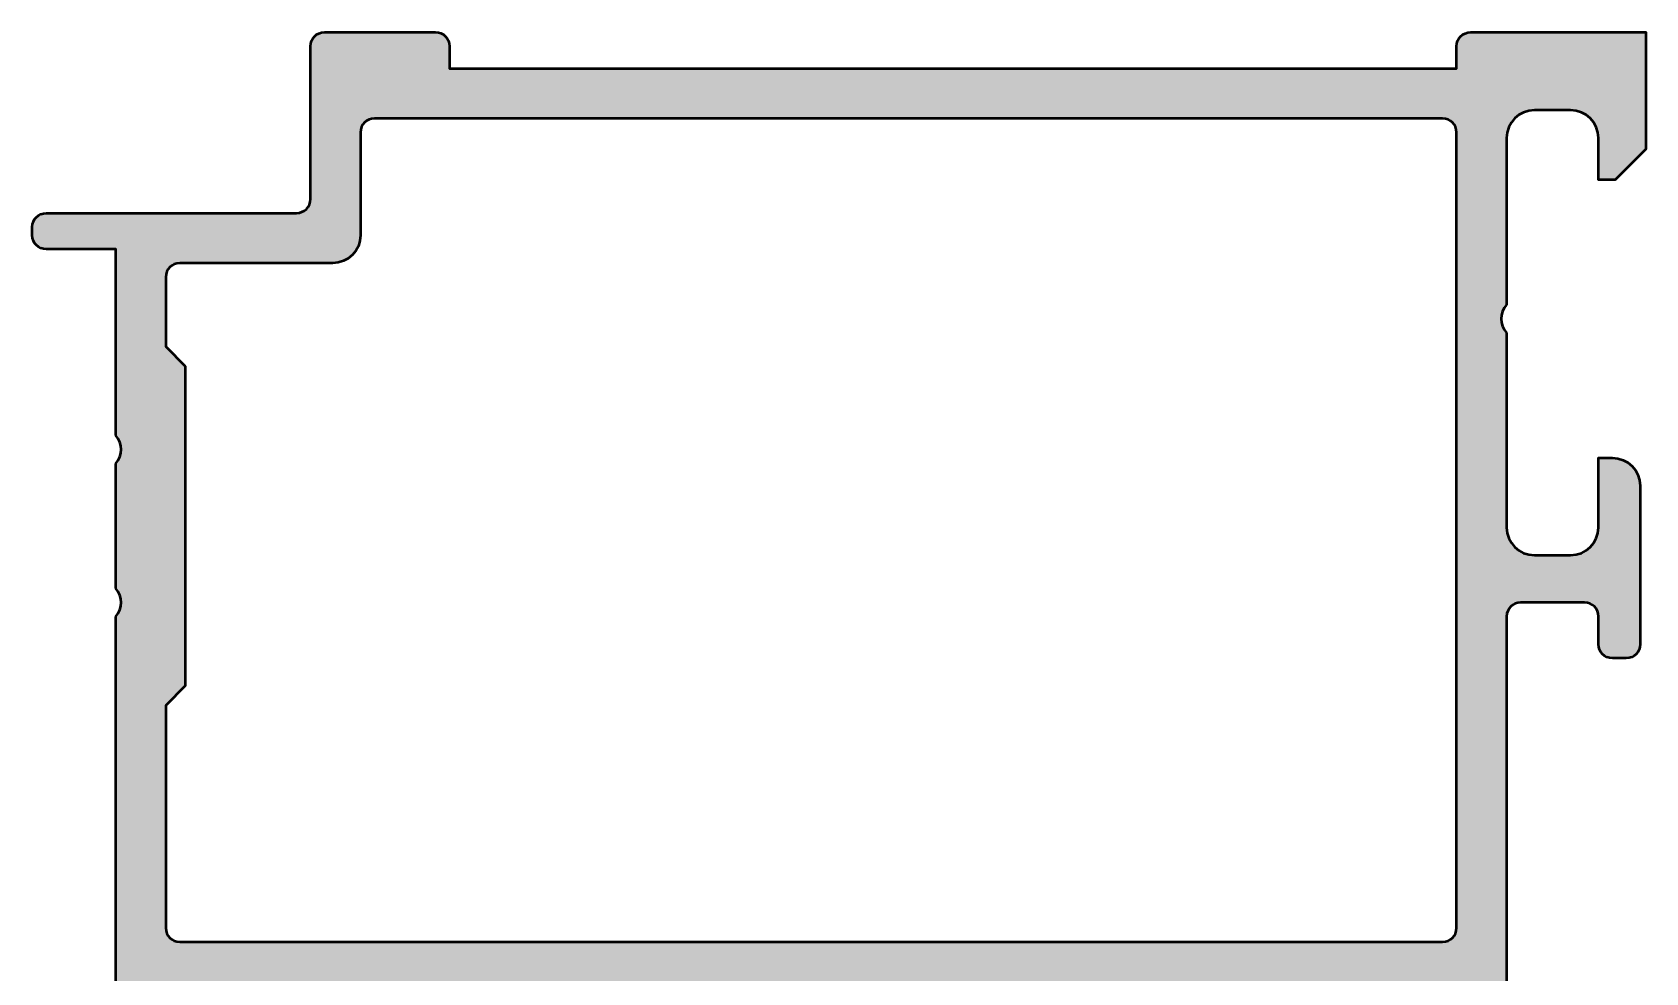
# Model space of a CAD drawing. Extents: x 15 to 73, y 3 to 73.
# Drawn here: x 15 to 73, y 39.2 to 73 of the extents above; entities that cross this region are included whole.
import ezdxf

# ---------------------------------------------------------------- set-up
doc = ezdxf.new("R2010")
doc.units = 0
doc.layers.add('0S-Alu contour', color=7, linetype='Continuous', lineweight=50)
doc.layers.add('0S-Alu hatch', color=252, linetype='Continuous', lineweight=25)

# ---------------------------------------------------------------- blocks, each defined once
blk = doc.blocks.new('446410__3E62D4FB_9234_4FA2_AFEF_8C4492E3C79A_')
at = {"layer": '0S-Alu hatch'}
h = blk.add_hatch(color=256, dxfattribs=at)
edge = h.paths.add_edge_path()
edge.add_line((70.29999999999994, 70.2000000000001), (68.99999999999994, 70.2000000000001))
edge.add_arc((68.99999999999994, 69.2000000000001), 1, 90, 180)
edge.add_line((67.99999999999994, 69.2000000000001), (67.99999999999994, 63.2000000000001))
edge.add_arc((68.52499999999995, 62.70000000000012), 0.7249999999999944, 136.397181027297, 223.6028189727025)
edge.add_line((67.99999999999994, 62.20000000000013), (67.99999999999994, 55.20000000000011))
edge.add_arc((68.99999999999994, 55.20000000000011), 1, 180, 270)
edge.add_line((68.99999999999994, 54.20000000000011), (70.29999999999995, 54.20000000000011))
edge.add_arc((70.29999999999995, 55.20000000000011), 1, 270, 360)
edge.add_line((71.29999999999995, 55.20000000000011), (71.29999999999995, 57.70000000000011))
edge.add_line((71.29999999999995, 57.70000000000011), (71.79999999999995, 57.70000000000011))
edge.add_ellipse((71.79999999999995, 56.70000000000011), major_axis=(-1, 0), ratio=1, start_angle=180, end_angle=270, ccw=False)
edge.add_line((72.79999999999995, 56.70000000000011), (72.79999999999995, 51.00000000000012))
edge.add_ellipse((72.29999999999995, 51.00000000000012), major_axis=(-0.5, 0), ratio=1, start_angle=90, end_angle=180, ccw=False)
edge.add_line((72.29999999999995, 50.50000000000011), (71.79999999999995, 50.50000000000011))
edge.add_ellipse((71.79999999999995, 51.00000000000012), major_axis=(-0.5, 0), ratio=1, start_angle=0, end_angle=90, ccw=False)
edge.add_line((71.29999999999995, 51.00000000000012), (71.29999999999995, 52.00000000000011))
edge.add_arc((70.79999999999995, 52.00000000000011), 0.5, 0, 90)
edge.add_line((70.79999999999995, 52.50000000000011), (68.49999999999994, 52.50000000000011))
edge.add_arc((68.49999999999994, 52.00000000000011), 0.5, 90, 180)
edge.add_line((67.99999999999994, 52.00000000000011), (67.99999999999994, 38.50000000000012))
edge.add_arc((68.09999999999994, 38.2171572875255), 0.2999999999999976, 109.4712206344897, 180)
edge.add_line((67.79999999999994, 38.2171572875255), (67.79999999999994, 37.78284271247474))
edge.add_arc((68.09999999999994, 37.78284271247474), 0.2999999999999971, 180, 250.5287793655103)
edge.add_line((67.99999999999994, 37.50000000000011), (67.99999999999994, 35.60000000000015))
edge.add_ellipse((67.6999999999999, 35.60000000000015), major_axis=(-0.3000000000000398, 0), ratio=1, start_angle=90, end_angle=180, ccw=False)
edge.add_line((67.6999999999999, 35.30000000000011), (66.70999999999998, 35.30000000000011))
edge.add_ellipse((66.70999999999998, 35.60000000000015), major_axis=(-0.3000000000000398, 0), ratio=1, start_angle=0, end_angle=90, ccw=False)
edge.add_line((66.40999999999994, 35.60000000000015), (66.40999999999994, 38.30000000000011))
edge.add_arc((66.20999999999994, 38.30000000000011), 0.2000000000000028, 0, 90)
edge.add_line((66.20999999999994, 38.50000000000012), (61.99999999999994, 38.50000000000011))
edge.add_arc((61.99999999999994, 38.00000000000011), 0.5, 90, 180)
edge.add_line((61.49999999999995, 38.00000000000011), (61.49999999999995, 37.30000000000011))
edge.add_line((61.49999999999995, 37.30000000000011), (62.8814954576223, 34.90717967697256))
edge.add_ellipse((62.76188021535165, 34.83811978464841), major_axis=(-0.1381197846482912, 0), ratio=1, start_angle=84.37742244920429, end_angle=210.0000000000012, ccw=False)
edge.add_ellipse((63.23822324117376, 39.67660886184792), major_axis=(-5.000000000000007, 0), ratio=1, start_angle=17.74841635607021, end_angle=84.37742244920628, ccw=False)
edge.add_arc((57.99999999999994, 38.00000000000011), 0.5000000000000039, 17.74841635607008, 90)
edge.add_line((57.99999999999994, 38.50000000000012), (27.99999999999995, 38.50000000000008))
edge.add_arc((27.99999999999995, 38.00000000000009), 0.5, 90, 162.2515836439297)
edge.add_ellipse((22.76177675882615, 39.67660886184788), major_axis=(-4.999999999999992, 0), ratio=1, start_angle=95.6225775507935, end_angle=162.2515836439301, ccw=False)
edge.add_ellipse((23.23811978464826, 34.83811978464838), major_axis=(-0.1381197846482947, 0), ratio=1, start_angle=-30.00000000000381, end_angle=95.62257755079253, ccw=False)
edge.add_line((23.1185045423776, 34.90717967697253), (24.49999999999994, 37.30000000000008))
edge.add_line((24.49999999999994, 37.30000000000008), (24.49999999999994, 38.00000000000009))
edge.add_arc((23.99999999999995, 38.00000000000009), 0.5, 0, 89.9999999999992)
edge.add_line((23.99999999999995, 38.50000000000008), (19.78999999999995, 38.50000000000008))
edge.add_arc((19.78999999999995, 38.30000000000008), 0.2000000000000028, 90, 180)
edge.add_line((19.58999999999995, 38.30000000000008), (19.58999999999995, 35.60000000000012))
edge.add_ellipse((19.28999999999991, 35.60000000000012), major_axis=(-0.3000000000000398, 0), ratio=1, start_angle=90.00000000000142, end_angle=180, ccw=False)
edge.add_line((19.28999999999991, 35.30000000000008), (18.29999999999999, 35.30000000000008))
edge.add_ellipse((18.29999999999999, 35.60000000000012), major_axis=(-0.3000000000000398, 0), ratio=1, start_angle=0, end_angle=90, ccw=False)
edge.add_line((17.99999999999995, 35.60000000000012), (17.99999999999995, 37.50000000000009))
edge.add_arc((17.89999999999995, 37.78284271247471), 0.3000000000000043, 289.4712206344893, 360)
edge.add_line((18.19999999999996, 37.78284271247471), (18.19999999999996, 38.21715728752547))
edge.add_arc((17.89999999999995, 38.21715728752546), 0.3000000000000043, 0, 70.52877936551076)
edge.add_line((17.99999999999995, 38.50000000000008), (17.99999999999995, 52.00000000000008))
edge.add_arc((17.47499999999995, 52.50000000000007), 0.724999999999999, 316.3971810272963, 403.6028189727037)
edge.add_line((17.99999999999995, 53.00000000000007), (17.99999999999993, 57.50000000000005))
edge.add_arc((17.47499999999991, 58.00000000000011), 0.7250000000000637, 316.3971810272942, 403.602818972705)
edge.add_line((17.99999999999994, 58.50000000000017), (17.99999999999995, 65.20000000000007))
edge.add_line((17.99999999999995, 65.20000000000007), (15.49999999999996, 65.20000000000007))
edge.add_ellipse((15.49999999999996, 65.70000000000007), major_axis=(-0.5, 0), ratio=1, start_angle=0, end_angle=90, ccw=False)
edge.add_line((14.99999999999996, 65.70000000000007), (14.99999999999996, 66.00000000000009))
edge.add_ellipse((15.49999999999996, 66.00000000000009), major_axis=(-0.5, 0), ratio=1, start_angle=270.0000000000008, end_angle=360, ccw=False)
edge.add_line((15.49999999999995, 66.50000000000009), (24.49999999999994, 66.50000000000009))
edge.add_arc((24.49999999999994, 67.00000000000009), 0.5, 270, 360)
edge.add_line((24.99999999999995, 67.00000000000009), (24.99999999999996, 72.50000000000011))
edge.add_ellipse((25.49999999999996, 72.50000000000011), major_axis=(-0.5, 0), ratio=1, start_angle=270.0000000000008, end_angle=360, ccw=False)
edge.add_line((25.49999999999995, 73.00000000000011), (29.49999999999994, 73.00000000000011))
edge.add_ellipse((29.49999999999995, 72.50000000000011), major_axis=(-0.5, 0), ratio=1, start_angle=180, end_angle=270.0000000000008, ccw=False)
edge.add_line((29.99999999999995, 72.50000000000011), (29.99999999999996, 71.70000000000012))
edge.add_line((29.99999999999996, 71.70000000000012), (66.19999999999993, 71.7000000000001))
edge.add_line((66.19999999999993, 71.7000000000001), (66.19999999999993, 72.5000000000001))
edge.add_ellipse((66.69999999999993, 72.5000000000001), major_axis=(-0.5, 0), ratio=1, start_angle=270, end_angle=360, ccw=False)
edge.add_line((66.69999999999993, 73.0000000000001), (72.99999999999994, 73.00000000000011))
edge.add_line((72.99999999999994, 73.00000000000011), (72.99999999999994, 68.80000000000011))
edge.add_line((72.99999999999994, 68.80000000000011), (71.89999999999995, 67.70000000000012))
edge.add_line((71.89999999999995, 67.70000000000012), (71.29999999999994, 67.70000000000012))
edge.add_line((71.29999999999994, 67.70000000000012), (71.29999999999995, 69.2000000000001))
edge.add_arc((70.29999999999994, 69.2000000000001), 1, 0, 90)
edge = h.paths.add_edge_path()
edge.add_line((20.49999999999995, 61.00000000000008), (20.49999999999995, 49.50000000000009))
edge.add_line((20.49999999999995, 49.50000000000009), (19.79999999999995, 48.80000000000008))
edge.add_line((19.79999999999995, 48.80000000000008), (19.79999999999995, 40.80000000000008))
edge.add_arc((20.29999999999995, 40.80000000000008), 0.5, 180, 270)
edge.add_line((20.29999999999995, 40.30000000000009), (65.69999999999995, 40.30000000000009))
edge.add_arc((65.69999999999995, 40.80000000000008), 0.5, 270, 360)
edge.add_line((66.19999999999995, 40.80000000000008), (66.19999999999995, 69.4000000000001))
edge.add_arc((65.69999999999995, 69.4000000000001), 0.5, 0, 90)
edge.add_line((65.69999999999995, 69.90000000000012), (27.29999999999995, 69.9000000000001))
edge.add_arc((27.29999999999995, 69.4000000000001), 0.5, 90, 180)
edge.add_line((26.79999999999996, 69.4000000000001), (26.79999999999996, 65.70000000000007))
edge.add_ellipse((25.79999999999996, 65.70000000000007), major_axis=(-1, 0), ratio=1, start_angle=90, end_angle=180, ccw=False)
edge.add_line((25.79999999999996, 64.70000000000007), (20.29999999999997, 64.70000000000007))
edge.add_arc((20.29999999999997, 64.20000000000007), 0.5, 90, 180)
edge.add_line((19.79999999999997, 64.20000000000007), (19.79999999999995, 61.70000000000008))
edge.add_line((19.79999999999995, 61.70000000000008), (20.49999999999995, 61.00000000000008))
at = {"layer": '0S-Alu contour', "color": 7}
for points in [[(25.49999999999995, 73.00000000000011), (29.49999999999994, 73.00000000000011)], [(66.69999999999993, 73.0000000000001), (72.99999999999994, 73.00000000000011), (72.99999999999994, 68.80000000000011), (71.89999999999995, 67.70000000000012), (71.29999999999994, 67.70000000000012), (71.29999999999995, 69.2000000000001)], [(24.99999999999995, 67.00000000000009), (24.99999999999996, 72.50000000000011)], [(29.99999999999995, 72.50000000000011), (29.99999999999996, 71.70000000000012), (66.19999999999993, 71.7000000000001), (66.19999999999993, 72.5000000000001)], [(70.29999999999994, 70.2000000000001), (68.99999999999994, 70.2000000000001)], [(65.69999999999995, 69.90000000000012), (27.29999999999995, 69.9000000000001)], [(26.79999999999996, 69.4000000000001), (26.79999999999996, 65.70000000000007)], [(66.19999999999995, 40.80000000000008), (66.19999999999995, 69.4000000000001)], [(67.99999999999994, 69.2000000000001), (67.99999999999994, 63.2000000000001)], [(15.49999999999995, 66.50000000000009), (24.49999999999994, 66.50000000000009)], [(14.99999999999996, 65.70000000000007), (14.99999999999996, 66.00000000000009)], [(17.99999999999994, 58.50000000000017), (17.99999999999995, 65.20000000000007), (15.49999999999996, 65.20000000000007)], [(25.79999999999996, 64.70000000000007), (20.29999999999997, 64.70000000000007)], [(19.79999999999997, 64.20000000000007), (19.79999999999995, 61.70000000000008), (20.49999999999995, 61.00000000000008)], [(67.99999999999994, 62.20000000000013), (67.99999999999994, 55.20000000000011)], [(20.49999999999995, 61.00000000000008), (20.49999999999995, 49.50000000000009), (19.79999999999995, 48.80000000000008), (19.79999999999995, 40.80000000000008)], [(17.99999999999995, 53.00000000000007), (17.99999999999993, 57.50000000000005)], [(71.29999999999995, 55.20000000000011), (71.29999999999995, 57.70000000000011), (71.79999999999995, 57.70000000000011)], [(72.79999999999995, 56.70000000000011), (72.79999999999995, 51.00000000000012)], [(68.99999999999994, 54.20000000000011), (70.29999999999995, 54.20000000000011)], [(70.79999999999995, 52.50000000000011), (68.49999999999994, 52.50000000000011)], [(17.99999999999995, 38.50000000000008), (17.99999999999995, 52.00000000000008)], [(67.99999999999994, 52.00000000000011), (67.99999999999994, 38.50000000000012)], [(71.29999999999995, 51.00000000000012), (71.29999999999995, 52.00000000000011)], [(72.29999999999995, 50.50000000000011), (71.79999999999995, 50.50000000000011)], [(20.29999999999995, 40.30000000000009), (65.69999999999995, 40.30000000000009)], [(19.58999999999995, 38.30000000000008), (19.58999999999995, 35.60000000000012)], [(23.99999999999995, 38.50000000000008), (19.78999999999995, 38.50000000000008)], [(57.99999999999994, 38.50000000000012), (27.99999999999995, 38.50000000000008)], [(66.20999999999994, 38.50000000000012), (61.99999999999994, 38.50000000000011)], [(66.40999999999994, 35.60000000000015), (66.40999999999994, 38.30000000000011)], [(18.19999999999996, 37.78284271247471), (18.19999999999996, 38.21715728752547)], [(23.1185045423776, 34.90717967697253), (24.49999999999994, 37.30000000000008), (24.49999999999994, 38.00000000000009)], [(61.49999999999995, 38.00000000000011), (61.49999999999995, 37.30000000000011), (62.8814954576223, 34.90717967697256)], [(67.79999999999994, 38.2171572875255), (67.79999999999994, 37.78284271247474)], [(17.99999999999995, 35.60000000000012), (17.99999999999995, 37.50000000000009)], [(67.99999999999994, 37.50000000000011), (67.99999999999994, 35.60000000000015)], [(19.28999999999991, 35.30000000000008), (18.29999999999999, 35.30000000000008)], [(67.6999999999999, 35.30000000000011), (66.70999999999998, 35.30000000000011)]]:
    blk.add_lwpolyline(points, dxfattribs=at)
at = {"layer": '0S-Alu contour', "color": 7, "extrusion": (0, 0, -1)}
for centre, radius, start, end in [((-25.49999999999996, 72.50000000000011), 0.5, 0, 89.9999999999992), ((-29.49999999999995, 72.50000000000011), 0.5, 89.9999999999992, 180), ((-66.69999999999993, 72.5000000000001), 0.5, 0, 90), ((-15.49999999999996, 66.00000000000009), 0.5, 0, 89.9999999999992), ((-15.49999999999996, 65.70000000000007), 0.5, 270, 0), ((-25.79999999999996, 65.70000000000007), 1, 180, 270), ((-71.79999999999995, 56.70000000000011), 1, 90, 180), ((-71.79999999999995, 51.00000000000012), 0.5, 270, 0), ((-72.29999999999995, 51.00000000000012), 0.5, 180, 270), ((-22.76177675882615, 39.67660886184788), 4.999999999999992, 197.74841635607, 264.3774224492065), ((-63.23822324117376, 39.67660886184792), 5.000000000000007, 275.6225775507937, 342.2515836439298), ((-18.29999999999999, 35.60000000000012), 0.3000000000000398, 270, 0), ((-19.28999999999991, 35.60000000000012), 0.3000000000000398, 180, 269.9999999999986), ((-66.70999999999998, 35.60000000000015), 0.3000000000000398, 270, 0), ((-67.6999999999999, 35.60000000000015), 0.3000000000000398, 180, 270), ((-23.23811978464826, 34.83811978464838), 0.1381197846482947, 264.3774224492075, 30.00000000000375), ((-62.76188021535165, 34.83811978464841), 0.1381197846482912, 149.9999999999988, 275.6225775507957)]:
    blk.add_arc(centre, radius, start, end, dxfattribs=at)
at = {"layer": '0S-Alu contour', "color": 7}
for centre, radius, start, end in [((68.99999999999994, 69.2000000000001), 1, 90, 180), ((70.29999999999994, 69.2000000000001), 1, 0, 90), ((27.29999999999995, 69.4000000000001), 0.5, 90, 180), ((65.69999999999995, 69.4000000000001), 0.5, 0, 90), ((24.49999999999994, 67.00000000000009), 0.5, 270, 0), ((20.29999999999997, 64.20000000000007), 0.5, 90, 180), ((68.52499999999995, 62.70000000000012), 0.7249999999999944, 136.397181027297, 223.6028189727025), ((17.47499999999991, 58.00000000000011), 0.7250000000000637, 316.3971810272942, 43.60281897270501), ((68.99999999999994, 55.20000000000011), 1, 180, 270), ((70.29999999999995, 55.20000000000011), 1, 270, 0), ((17.47499999999995, 52.50000000000007), 0.724999999999999, 316.3971810272963, 43.60281897270371), ((68.49999999999994, 52.00000000000011), 0.5, 90, 180), ((70.79999999999995, 52.00000000000011), 0.5, 0, 90), ((20.29999999999995, 40.80000000000008), 0.5, 180, 270), ((65.69999999999995, 40.80000000000008), 0.5, 270, 0), ((17.89999999999995, 38.21715728752546), 0.3000000000000043, 0, 70.52877936551076), ((19.78999999999995, 38.30000000000008), 0.2000000000000028, 90, 180), ((23.99999999999995, 38.00000000000009), 0.5, 0, 89.9999999999992), ((27.99999999999995, 38.00000000000009), 0.5, 90, 162.2515836439297), ((57.99999999999994, 38.00000000000011), 0.5000000000000039, 17.74841635607008, 90), ((61.99999999999994, 38.00000000000011), 0.5, 90, 180), ((66.20999999999994, 38.30000000000011), 0.2000000000000028, 0, 90), ((68.09999999999994, 38.2171572875255), 0.2999999999999976, 109.4712206344897, 180), ((17.89999999999995, 37.78284271247471), 0.3000000000000043, 289.4712206344893, 0), ((68.09999999999994, 37.78284271247474), 0.2999999999999971, 180, 250.5287793655103)]:
    blk.add_arc(centre, radius, start, end, dxfattribs=at)
blk = doc.blocks.new('476440__8A8122C6_03E5_4D8D_AC3B_182AF2D1E40C_')
at = {"layer": '0S-Alu contour', "color": 7}
blk.add_blockref('446410__3E62D4FB_9234_4FA2_AFEF_8C4492E3C79A_', (0, 0), dxfattribs=at)

msp = doc.modelspace()

# ---------------------------------------------------------------- block references
at = {"layer": '0S-Alu contour', "color": 7}
msp.add_blockref('476440__8A8122C6_03E5_4D8D_AC3B_182AF2D1E40C_', (0, 0), dxfattribs=at)

doc.saveas('drawing.dxf')
